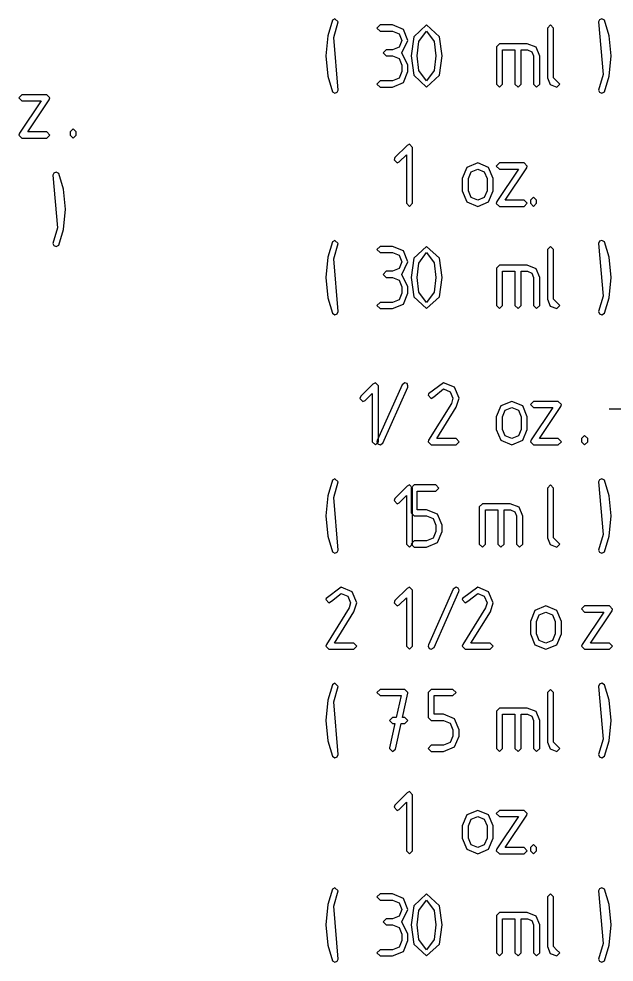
# Model space of a CAD drawing. Header units: metres. Extents: x 0 to 16.5, y 0 to 11.5.
# Drawn here: x 8.422 to 8.907, y 7.134 to 7.903 of the extents above; entities that cross this region are included whole.
import ezdxf

# ---------------------------------------------------------------- set-up
doc = ezdxf.new("R2010")
doc.units = ezdxf.units.M

msp = doc.modelspace()

# ---------------------------------------------------------------- linework, layer by layer
for points in [[(8.67822, 7.88769), (8.68181, 7.90033), (8.67919, 7.90283), (8.67708, 7.90169), (8.67333, 7.88906), (8.67171, 7.87256), (8.67333, 7.85601), (8.67708, 7.84338), (8.67919, 7.84218), (8.68104, 7.84299), (8.68181, 7.84472), (8.67822, 7.88769)], [(8.73139, 7.87039), (8.73361, 7.86496), (8.73361, 7.85986), (8.73139, 7.85444), (8.72597, 7.85226), (8.71588, 7.85226), (8.71337, 7.84972), (8.71588, 7.84722), (8.72597, 7.84722), (8.73492, 7.85092), (8.73861, 7.85986), (8.73861, 7.86496), (8.73361, 7.87506), (8.73861, 7.88519), (8.73492, 7.89415), (8.72597, 7.89785), (8.71588, 7.89785), (8.71337, 7.89529), (8.71588, 7.89279), (8.72597, 7.89279), (8.73139, 7.89063), (8.73361, 7.88519), (8.73139, 7.87978), (8.72607, 7.87761), (8.72097, 7.87761), (8.71847, 7.87506), (8.72097, 7.87256), (8.72607, 7.87256), (8.73139, 7.87039)], [(8.76421, 7.88818), (8.75375, 7.89785), (8.74333, 7.88818), (8.74115, 7.87256), (8.74333, 7.85688), (8.75375, 7.84722), (8.76421, 7.85688), (8.76639, 7.87256), (8.76421, 7.88818)], [(8.85226, 7.85482), (8.85439, 7.84928), (8.85986, 7.84722), (8.86236, 7.84972), (8.85975, 7.85232), (8.85726, 7.85482), (8.85726, 7.89529), (8.85476, 7.89785), (8.85226, 7.89529), (8.85226, 7.85482)], [(8.89751, 7.85736), (8.89393, 7.84472), (8.89469, 7.84299), (8.89649, 7.84218), (8.8986, 7.84338), (8.9024, 7.85601), (8.90403, 7.87256), (8.9024, 7.88906), (8.8986, 7.90169), (8.89649, 7.90283), (8.89469, 7.90207), (8.89393, 7.90033), (8.89751, 7.85736)], [(8.76004, 7.86063), (8.75375, 7.85226), (8.7475, 7.86063), (8.74615, 7.87256), (8.74756, 7.88433), (8.75375, 7.89279), (8.76004, 7.88439), (8.76139, 7.87256), (8.76004, 7.86063)], [(8.81065, 7.8801), (8.81065, 7.84972), (8.81315, 7.84722), (8.81569, 7.84972), (8.81569, 7.87761), (8.82579, 7.87761), (8.82579, 7.84972), (8.82829, 7.84722), (8.83083, 7.84972), (8.83083, 7.87761), (8.83594, 7.87761), (8.83946, 7.87608), (8.84093, 7.87256), (8.84093, 7.84972), (8.84343, 7.84722), (8.84597, 7.84972), (8.84597, 7.8725), (8.84304, 7.87972), (8.83583, 7.8826), (8.81315, 7.8826), (8.81065, 7.8801)], [(8.42225, 7.80957), (8.42171, 7.808), (8.42421, 7.80556), (8.44444, 7.80556), (8.44694, 7.80806), (8.44444, 7.8106), (8.42899, 7.8106), (8.4465, 7.83686), (8.44694, 7.83832), (8.44444, 7.84093), (8.42421, 7.84093), (8.42171, 7.83843), (8.42421, 7.83594), (8.43983, 7.83594), (8.42225, 7.80957)], [(8.46337, 7.80806), (8.46588, 7.80556), (8.46838, 7.80806), (8.46838, 7.81065), (8.46588, 7.81315), (8.46337, 7.81065), (8.46337, 7.80806)], [(8.73736, 7.7525), (8.73986, 7.75), (8.7424, 7.7525), (8.7424, 7.79807), (8.73986, 7.80063), (8.73785, 7.79958), (8.72797, 7.78971), (8.72726, 7.78787), (8.72976, 7.78537), (8.73156, 7.78618), (8.73736, 7.79199), (8.73736, 7.7525)], [(8.78651, 7.75369), (8.79542, 7.75), (8.80436, 7.75369), (8.80806, 7.76264), (8.80806, 7.77274), (8.80436, 7.78168), (8.79542, 7.78537), (8.78651, 7.78168), (8.78282, 7.77274), (8.78282, 7.76264), (8.78651, 7.75369)], [(8.81114, 7.75401), (8.8106, 7.75244), (8.8131, 7.75), (8.83333, 7.75), (8.83583, 7.7525), (8.83333, 7.75504), (8.81788, 7.75504), (8.83539, 7.78131), (8.83583, 7.78276), (8.83333, 7.78537), (8.8131, 7.78537), (8.8106, 7.78288), (8.8131, 7.78039), (8.82872, 7.78039), (8.81114, 7.75401)], [(8.45307, 7.73236), (8.44949, 7.71972), (8.45025, 7.71799), (8.45204, 7.71718), (8.45415, 7.71838), (8.45796, 7.73101), (8.45958, 7.74756), (8.45796, 7.76406), (8.45415, 7.77669), (8.45204, 7.77783), (8.45025, 7.77707), (8.44949, 7.77533), (8.45307, 7.73236)], [(8.80083, 7.75722), (8.79542, 7.75504), (8.79004, 7.75722), (8.78782, 7.76264), (8.78782, 7.77274), (8.79004, 7.77815), (8.79542, 7.78039), (8.80083, 7.77815), (8.80306, 7.77274), (8.80306, 7.76264), (8.80083, 7.75722)], [(8.83837, 7.7525), (8.84088, 7.75), (8.84338, 7.7525), (8.84338, 7.7551), (8.84088, 7.7576), (8.83837, 7.7551), (8.83837, 7.7525)], [(8.67822, 7.70714), (8.68181, 7.71978), (8.67919, 7.72228), (8.67708, 7.72114), (8.67333, 7.7085), (8.67171, 7.692), (8.67333, 7.67546), (8.67708, 7.66282), (8.67919, 7.66163), (8.68104, 7.66243), (8.68181, 7.66417), (8.67822, 7.70714)], [(8.89751, 7.67681), (8.89393, 7.66417), (8.89469, 7.66243), (8.89649, 7.66163), (8.8986, 7.66282), (8.9024, 7.67546), (8.90403, 7.692), (8.9024, 7.7085), (8.8986, 7.72114), (8.89649, 7.72228), (8.89469, 7.72151), (8.89393, 7.71978), (8.89751, 7.67681)], [(8.73139, 7.68983), (8.73361, 7.6844), (8.73361, 7.67931), (8.73139, 7.67389), (8.72597, 7.67171), (8.71588, 7.67171), (8.71337, 7.66917), (8.71588, 7.66667), (8.72597, 7.66667), (8.73492, 7.67036), (8.73861, 7.67931), (8.73861, 7.6844), (8.73361, 7.6945), (8.73861, 7.70464), (8.73492, 7.7136), (8.72597, 7.71729), (8.71588, 7.71729), (8.71337, 7.71474), (8.71588, 7.71224), (8.72597, 7.71224), (8.73139, 7.71007), (8.73361, 7.70464), (8.73139, 7.69922), (8.72607, 7.69706), (8.72097, 7.69706), (8.71847, 7.6945), (8.72097, 7.692), (8.72607, 7.692), (8.73139, 7.68983)], [(8.76421, 7.70762), (8.75375, 7.71729), (8.74333, 7.70762), (8.74115, 7.692), (8.74333, 7.67632), (8.75375, 7.66667), (8.76421, 7.67632), (8.76639, 7.692), (8.76421, 7.70762)], [(8.85226, 7.67426), (8.85439, 7.66872), (8.85986, 7.66667), (8.86236, 7.66917), (8.85975, 7.67176), (8.85726, 7.67426), (8.85726, 7.71474), (8.85476, 7.71729), (8.85226, 7.71474), (8.85226, 7.67426)], [(8.76004, 7.68007), (8.75375, 7.67171), (8.7475, 7.68007), (8.74615, 7.692), (8.74756, 7.70378), (8.75375, 7.71224), (8.76004, 7.70383), (8.76139, 7.692), (8.76004, 7.68007)], [(8.81065, 7.69954), (8.81065, 7.66917), (8.81315, 7.66667), (8.81569, 7.66917), (8.81569, 7.69706), (8.82579, 7.69706), (8.82579, 7.66917), (8.82829, 7.66667), (8.83083, 7.66917), (8.83083, 7.69706), (8.83594, 7.69706), (8.83946, 7.69553), (8.84093, 7.692), (8.84093, 7.66917), (8.84343, 7.66667), (8.84597, 7.66917), (8.84597, 7.69194), (8.84304, 7.69917), (8.83583, 7.70204), (8.81315, 7.70204), (8.81065, 7.69954)], [(8.70958, 7.55806), (8.71208, 7.55556), (8.71463, 7.55806), (8.71463, 7.60362), (8.71208, 7.60618), (8.71007, 7.60514), (8.70019, 7.59526), (8.69949, 7.59343), (8.70199, 7.59093), (8.70378, 7.59174), (8.70958, 7.59754), (8.70958, 7.55806)], [(8.71414, 7.55632), (8.71593, 7.55556), (8.71821, 7.55701), (8.73839, 7.60265), (8.73861, 7.60362), (8.7379, 7.60547), (8.73611, 7.60618), (8.73383, 7.6046), (8.7136, 7.55908), (8.71337, 7.55806), (8.71414, 7.55632)], [(8.75526, 7.59706), (8.75504, 7.59603), (8.75754, 7.59343), (8.75971, 7.59472), (8.76764, 7.60113), (8.77306, 7.59885), (8.77528, 7.59353), (8.77403, 7.58931), (8.75549, 7.55946), (8.75504, 7.55806), (8.75754, 7.55556), (8.77778, 7.55556), (8.78028, 7.55806), (8.77778, 7.5606), (8.7621, 7.5606), (8.778, 7.58621), (8.78028, 7.59353), (8.77658, 7.60249), (8.76764, 7.60618), (8.75526, 7.59706)], [(8.81429, 7.55925), (8.82319, 7.55556), (8.83214, 7.55925), (8.83583, 7.56819), (8.83583, 7.57829), (8.83214, 7.58724), (8.82319, 7.59093), (8.81429, 7.58724), (8.8106, 7.57829), (8.8106, 7.56819), (8.81429, 7.55925)], [(8.83892, 7.55957), (8.83837, 7.558), (8.84088, 7.55556), (8.86111, 7.55556), (8.86361, 7.55806), (8.86111, 7.5606), (8.84565, 7.5606), (8.86317, 7.58686), (8.86361, 7.58832), (8.86111, 7.59093), (8.84088, 7.59093), (8.83837, 7.58843), (8.84088, 7.58594), (8.8565, 7.58594), (8.83892, 7.55957)], [(8.82861, 7.56278), (8.82319, 7.5606), (8.81782, 7.56278), (8.8156, 7.56819), (8.8156, 7.57829), (8.81782, 7.58371), (8.82319, 7.58594), (8.82861, 7.58371), (8.83083, 7.57829), (8.83083, 7.56819), (8.82861, 7.56278)], [(8.88004, 7.55806), (8.88254, 7.55556), (8.88504, 7.55806), (8.88504, 7.56065), (8.88254, 7.56315), (8.88004, 7.56065), (8.88004, 7.55806)], [(8.67822, 7.51269), (8.68181, 7.52533), (8.67919, 7.52783), (8.67708, 7.52669), (8.67333, 7.51406), (8.67171, 7.49756), (8.67333, 7.48101), (8.67708, 7.46838), (8.67919, 7.46718), (8.68104, 7.46799), (8.68181, 7.46972), (8.67822, 7.51269)], [(8.73736, 7.47472), (8.73986, 7.47222), (8.7424, 7.47472), (8.7424, 7.52029), (8.73986, 7.52285), (8.73785, 7.52181), (8.72797, 7.51193), (8.72726, 7.5101), (8.72976, 7.5076), (8.73156, 7.5084), (8.73736, 7.51421), (8.73736, 7.47472)], [(8.74365, 7.49756), (8.75375, 7.49756), (8.75911, 7.49539), (8.76139, 7.48996), (8.76139, 7.48486), (8.75917, 7.47944), (8.75375, 7.47726), (8.74365, 7.47726), (8.74115, 7.47472), (8.74365, 7.47222), (8.75375, 7.47222), (8.76269, 7.47592), (8.76639, 7.48486), (8.76639, 7.48996), (8.76269, 7.49892), (8.75375, 7.50261), (8.74615, 7.50261), (8.74615, 7.51779), (8.76139, 7.51779), (8.76389, 7.52029), (8.76139, 7.52285), (8.74365, 7.52285), (8.74115, 7.52029), (8.74115, 7.50006), (8.74365, 7.49756)], [(8.85226, 7.47982), (8.85439, 7.47428), (8.85986, 7.47222), (8.86236, 7.47472), (8.85975, 7.47732), (8.85726, 7.47982), (8.85726, 7.52029), (8.85476, 7.52285), (8.85226, 7.52029), (8.85226, 7.47982)], [(8.89751, 7.48236), (8.89393, 7.46972), (8.89469, 7.46799), (8.89649, 7.46718), (8.8986, 7.46838), (8.9024, 7.48101), (8.90403, 7.49756), (8.9024, 7.51406), (8.8986, 7.52669), (8.89649, 7.52783), (8.89469, 7.52707), (8.89393, 7.52533), (8.89751, 7.48236)], [(8.79676, 7.5051), (8.79676, 7.47472), (8.79926, 7.47222), (8.80181, 7.47472), (8.80181, 7.50261), (8.8119, 7.50261), (8.8119, 7.47472), (8.8144, 7.47222), (8.81694, 7.47472), (8.81694, 7.50261), (8.82206, 7.50261), (8.82557, 7.50108), (8.82704, 7.49756), (8.82704, 7.47472), (8.82954, 7.47222), (8.83208, 7.47472), (8.83208, 7.4975), (8.82915, 7.50472), (8.82194, 7.5076), (8.79926, 7.5076), (8.79676, 7.5051)], [(8.67193, 7.43039), (8.67171, 7.42936), (8.67421, 7.42676), (8.67637, 7.42806), (8.68431, 7.43446), (8.68972, 7.43218), (8.69194, 7.42686), (8.69069, 7.42264), (8.67215, 7.39279), (8.67171, 7.39139), (8.67421, 7.38889), (8.69444, 7.38889), (8.69694, 7.39139), (8.69444, 7.39393), (8.67876, 7.39393), (8.69467, 7.41954), (8.69694, 7.42686), (8.69325, 7.43582), (8.68431, 7.43951), (8.67193, 7.43039)], [(8.73736, 7.39139), (8.73986, 7.38889), (8.7424, 7.39139), (8.7424, 7.43696), (8.73986, 7.43951), (8.73785, 7.43847), (8.72797, 7.4286), (8.72726, 7.42676), (8.72976, 7.42426), (8.73156, 7.42507), (8.73736, 7.43088), (8.73736, 7.39139)], [(8.75581, 7.38965), (8.7576, 7.38889), (8.75987, 7.39035), (8.78006, 7.43599), (8.78028, 7.43696), (8.77957, 7.43881), (8.77778, 7.43951), (8.7755, 7.43793), (8.75526, 7.39242), (8.75504, 7.39139), (8.75581, 7.38965)], [(8.78304, 7.43039), (8.78282, 7.42936), (8.78532, 7.42676), (8.78749, 7.42806), (8.79542, 7.43446), (8.80083, 7.43218), (8.80306, 7.42686), (8.80181, 7.42264), (8.78326, 7.39279), (8.78282, 7.39139), (8.78532, 7.38889), (8.80556, 7.38889), (8.80806, 7.39139), (8.80556, 7.39393), (8.78987, 7.39393), (8.80578, 7.41954), (8.80806, 7.42686), (8.80436, 7.43582), (8.79542, 7.43951), (8.78304, 7.43039)], [(8.84207, 7.39258), (8.85097, 7.38889), (8.85992, 7.39258), (8.86361, 7.40153), (8.86361, 7.41163), (8.85992, 7.42057), (8.85097, 7.42426), (8.84207, 7.42057), (8.83837, 7.41163), (8.83837, 7.40153), (8.84207, 7.39258)], [(8.88058, 7.3929), (8.88004, 7.39133), (8.88254, 7.38889), (8.90278, 7.38889), (8.90528, 7.39139), (8.90278, 7.39393), (8.88732, 7.39393), (8.90483, 7.42019), (8.90528, 7.42165), (8.90278, 7.42426), (8.88254, 7.42426), (8.88004, 7.42176), (8.88254, 7.41928), (8.89817, 7.41928), (8.88058, 7.3929)], [(8.85639, 7.39611), (8.85097, 7.39393), (8.8456, 7.39611), (8.84338, 7.40153), (8.84338, 7.41163), (8.8456, 7.41704), (8.85097, 7.41928), (8.85639, 7.41704), (8.85861, 7.41163), (8.85861, 7.40153), (8.85639, 7.39611)], [(8.67822, 7.34603), (8.68181, 7.35867), (8.67919, 7.36117), (8.67708, 7.36003), (8.67333, 7.34739), (8.67171, 7.33089), (8.67333, 7.31435), (8.67708, 7.30171), (8.67919, 7.30051), (8.68104, 7.30132), (8.68181, 7.30306), (8.67822, 7.34603)], [(8.89751, 7.31569), (8.89393, 7.30306), (8.89469, 7.30132), (8.89649, 7.30051), (8.8986, 7.30171), (8.9024, 7.31435), (8.90403, 7.33089), (8.9024, 7.34739), (8.8986, 7.36003), (8.89649, 7.36117), (8.89469, 7.3604), (8.89393, 7.35867), (8.89751, 7.31569)], [(8.72358, 7.3086), (8.72347, 7.30806), (8.72607, 7.30556), (8.7284, 7.30751), (8.73307, 7.3284), (8.73611, 7.3284), (8.73861, 7.33089), (8.73611, 7.33339), (8.73421, 7.33339), (8.73856, 7.35308), (8.73861, 7.35374), (8.73611, 7.35618), (8.71588, 7.35618), (8.71337, 7.35362), (8.71588, 7.35113), (8.73296, 7.35113), (8.72906, 7.33339), (8.72607, 7.33339), (8.72347, 7.33089), (8.72607, 7.3284), (8.72797, 7.3284), (8.72358, 7.3086)], [(8.75754, 7.33089), (8.76764, 7.33089), (8.773, 7.32872), (8.77528, 7.32329), (8.77528, 7.31819), (8.77306, 7.31278), (8.76764, 7.3106), (8.75754, 7.3106), (8.75504, 7.30806), (8.75754, 7.30556), (8.76764, 7.30556), (8.77658, 7.30925), (8.78028, 7.31819), (8.78028, 7.32329), (8.77658, 7.33225), (8.76764, 7.33594), (8.76004, 7.33594), (8.76004, 7.35113), (8.77528, 7.35113), (8.77778, 7.35362), (8.77528, 7.35618), (8.75754, 7.35618), (8.75504, 7.35362), (8.75504, 7.33339), (8.75754, 7.33089)], [(8.85226, 7.31315), (8.85439, 7.30761), (8.85986, 7.30556), (8.86236, 7.30806), (8.85975, 7.31065), (8.85726, 7.31315), (8.85726, 7.35362), (8.85476, 7.35618), (8.85226, 7.35362), (8.85226, 7.31315)], [(8.81065, 7.33843), (8.81065, 7.30806), (8.81315, 7.30556), (8.81569, 7.30806), (8.81569, 7.33594), (8.82579, 7.33594), (8.82579, 7.30806), (8.82829, 7.30556), (8.83083, 7.30806), (8.83083, 7.33594), (8.83594, 7.33594), (8.83946, 7.33442), (8.84093, 7.33089), (8.84093, 7.30806), (8.84343, 7.30556), (8.84597, 7.30806), (8.84597, 7.33083), (8.84304, 7.33806), (8.83583, 7.34093), (8.81315, 7.34093), (8.81065, 7.33843)], [(8.73736, 7.22472), (8.73986, 7.22222), (8.7424, 7.22472), (8.7424, 7.27029), (8.73986, 7.27285), (8.73785, 7.27181), (8.72797, 7.26193), (8.72726, 7.2601), (8.72976, 7.2576), (8.73156, 7.2584), (8.73736, 7.26421), (8.73736, 7.22472)], [(8.78651, 7.22592), (8.79542, 7.22222), (8.80436, 7.22592), (8.80806, 7.23486), (8.80806, 7.24496), (8.80436, 7.2539), (8.79542, 7.2576), (8.78651, 7.2539), (8.78282, 7.24496), (8.78282, 7.23486), (8.78651, 7.22592)], [(8.80083, 7.22944), (8.79542, 7.22726), (8.79004, 7.22944), (8.78782, 7.23486), (8.78782, 7.24496), (8.79004, 7.25037), (8.79542, 7.25261), (8.80083, 7.25037), (8.80306, 7.24496), (8.80306, 7.23486), (8.80083, 7.22944)], [(8.81114, 7.22624), (8.8106, 7.22467), (8.8131, 7.22222), (8.83333, 7.22222), (8.83583, 7.22472), (8.83333, 7.22726), (8.81788, 7.22726), (8.83539, 7.25353), (8.83583, 7.25499), (8.83333, 7.2576), (8.8131, 7.2576), (8.8106, 7.2551), (8.8131, 7.25261), (8.82872, 7.25261), (8.81114, 7.22624)], [(8.83837, 7.22472), (8.84088, 7.22222), (8.84338, 7.22472), (8.84338, 7.22732), (8.84088, 7.22982), (8.83837, 7.22732), (8.83837, 7.22472)], [(8.67822, 7.17936), (8.68181, 7.192), (8.67919, 7.1945), (8.67708, 7.19336), (8.67333, 7.18072), (8.67171, 7.16422), (8.67333, 7.14768), (8.67708, 7.13504), (8.67919, 7.13385), (8.68104, 7.13465), (8.68181, 7.13639), (8.67822, 7.17936)], [(8.89751, 7.14903), (8.89393, 7.13639), (8.89469, 7.13465), (8.89649, 7.13385), (8.8986, 7.13504), (8.9024, 7.14768), (8.90403, 7.16422), (8.9024, 7.18072), (8.8986, 7.19336), (8.89649, 7.1945), (8.89469, 7.19374), (8.89393, 7.192), (8.89751, 7.14903)], [(8.73139, 7.16206), (8.73361, 7.15662), (8.73361, 7.15153), (8.73139, 7.14611), (8.72597, 7.14393), (8.71588, 7.14393), (8.71337, 7.14139), (8.71588, 7.13889), (8.72597, 7.13889), (8.73492, 7.14258), (8.73861, 7.15153), (8.73861, 7.15662), (8.73361, 7.16672), (8.73861, 7.17686), (8.73492, 7.18582), (8.72597, 7.18951), (8.71588, 7.18951), (8.71337, 7.18696), (8.71588, 7.18446), (8.72597, 7.18446), (8.73139, 7.18229), (8.73361, 7.17686), (8.73139, 7.17144), (8.72607, 7.16928), (8.72097, 7.16928), (8.71847, 7.16672), (8.72097, 7.16422), (8.72607, 7.16422), (8.73139, 7.16206)], [(8.76421, 7.17985), (8.75375, 7.18951), (8.74333, 7.17985), (8.74115, 7.16422), (8.74333, 7.14854), (8.75375, 7.13889), (8.76421, 7.14854), (8.76639, 7.16422), (8.76421, 7.17985)], [(8.76004, 7.15229), (8.75375, 7.14393), (8.7475, 7.15229), (8.74615, 7.16422), (8.74756, 7.176), (8.75375, 7.18446), (8.76004, 7.17606), (8.76139, 7.16422), (8.76004, 7.15229)], [(8.85226, 7.14649), (8.85439, 7.14094), (8.85986, 7.13889), (8.86236, 7.14139), (8.85975, 7.14399), (8.85726, 7.14649), (8.85726, 7.18696), (8.85476, 7.18951), (8.85226, 7.18696), (8.85226, 7.14649)], [(8.81065, 7.17176), (8.81065, 7.14139), (8.81315, 7.13889), (8.81569, 7.14139), (8.81569, 7.16928), (8.82579, 7.16928), (8.82579, 7.14139), (8.82829, 7.13889), (8.83083, 7.14139), (8.83083, 7.16928), (8.83594, 7.16928), (8.83946, 7.16775), (8.84093, 7.16422), (8.84093, 7.14139), (8.84343, 7.13889), (8.84597, 7.14139), (8.84597, 7.16417), (8.84304, 7.17139), (8.83583, 7.17426), (8.81315, 7.17426), (8.81065, 7.17176)]]:
    msp.add_lwpolyline(points, close=True)
msp.add_lwpolyline([(9.24451, 7.69569), (8.96397, 7.58469), (8.9025, 7.58469)])

doc.saveas('drawing.dxf')
